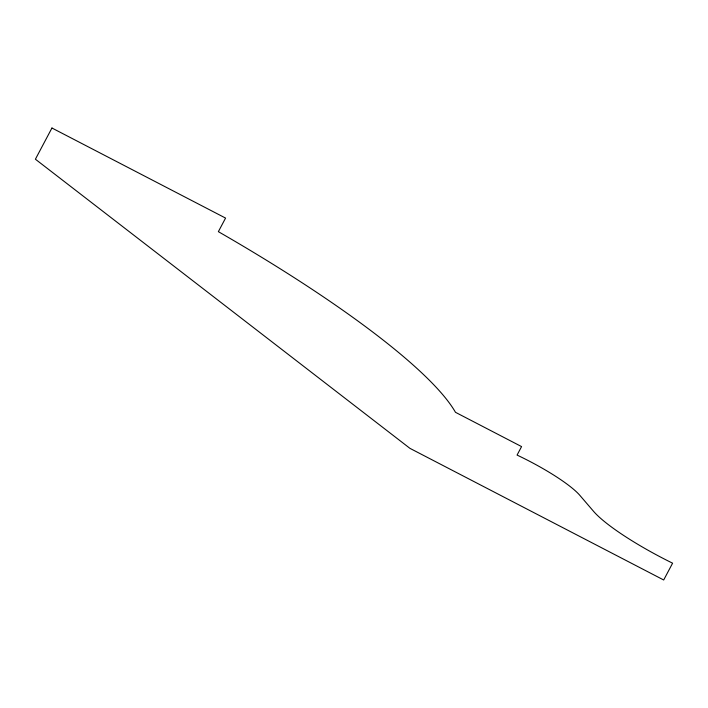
<?xml version="1.0" encoding="UTF-8"?>
<svg xmlns="http://www.w3.org/2000/svg" width="708" height="708" viewBox="0 0 708 708"><rect width="100%" height="100%" fill="white"/><g stroke="black" fill="none" stroke-linecap="round" stroke-linejoin="round"><path stroke-width="1.06" d="M51.95 128.015L35.4 159.212L409.941 448.35L663.688 579.985L672.6 563.187A91.465 16.514 27.4 0 1 593.587 511.362L579.852 495.361A66.72 12.045 27.4 0 0 517.07 455.076L521.575 446.598L455.474 412.304A404.241 72.977 27.4 0 0 218.365 231.658L225.569 218.082L51.95 128.015"/></g></svg>
